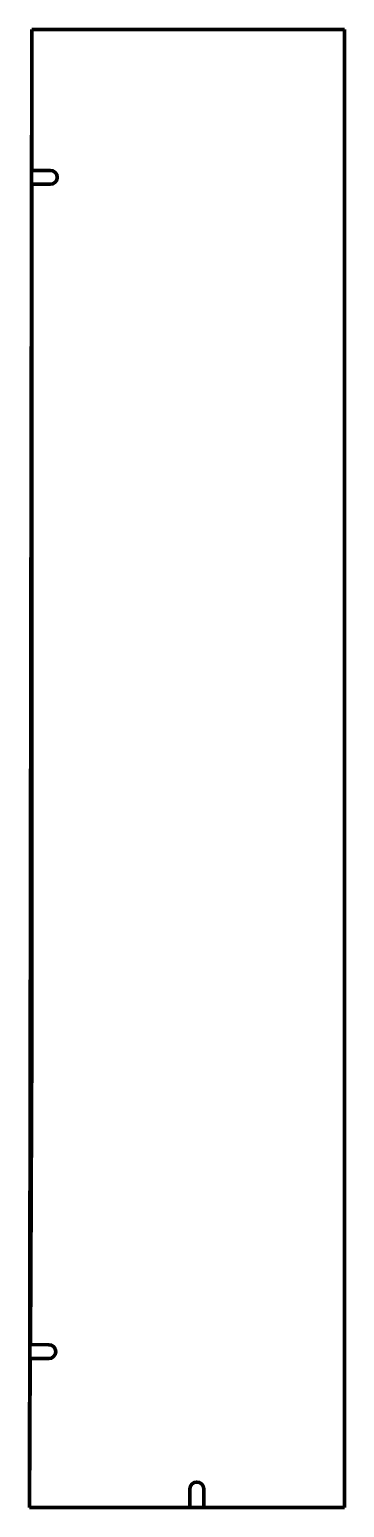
# Model space of a CAD drawing. Header units: inches. Extents: x 0 to 17.1, y 0 to 80.
import ezdxf

# ---------------------------------------------------------------- set-up
doc = ezdxf.new("R2010")
doc.units = ezdxf.units.IN
doc.header["$MEASUREMENT"] = 0
doc.layers.add('1', color=7, linetype='Continuous')

msp = doc.modelspace()

# ---------------------------------------------------------------- linework, layer by layer
at = {"color": 7, "lineweight": 90}
for p, q in [((0.125, 80), (0, 0)), ((0.125, 72.375), (0.125, 80)), ((17.062, 80), (0.125, 80)), ((17.062, 0), (17.062, 80)), ((0.125, 25), (0.125, 71.625)), ((0.044, 8.812), (0.125, 25)), ((0, 0), (0.04, 8.063)), ((0, 0), (17.062, 0))]:
    msp.add_line(p, q, dxfattribs=at)
at = {"layer": '1', "color": 7, "lineweight": 90}
for p, q in [((0.125, 80), (0, 0)), ((0.125, 72.375), (1.125, 72.375)), ((0.125, 71.625), (1.125, 71.625)), ((0.044, 8.812), (1.044, 8.807)), ((0.04, 8.063), (1.04, 8.058)), ((8.688, 0), (8.688, 1)), ((9.438, 0), (9.438, 1))]:
    msp.add_line(p, q, dxfattribs=at)
at = {"layer": '1', "color": 1, "lineweight": 90}
msp.add_line((0.125, 80), (0, 0), dxfattribs=at)
at = {"layer": '1', "color": 7, "lineweight": 90}
for centre, start, end in [((1.125, 72), 270, 450), ((1.042, 8.433), 269.71352, 449.71352), ((9.062, 1), 0, 180)]:
    msp.add_arc(centre, 0.375, start, end, dxfattribs=at)

doc.saveas('drawing.dxf')
